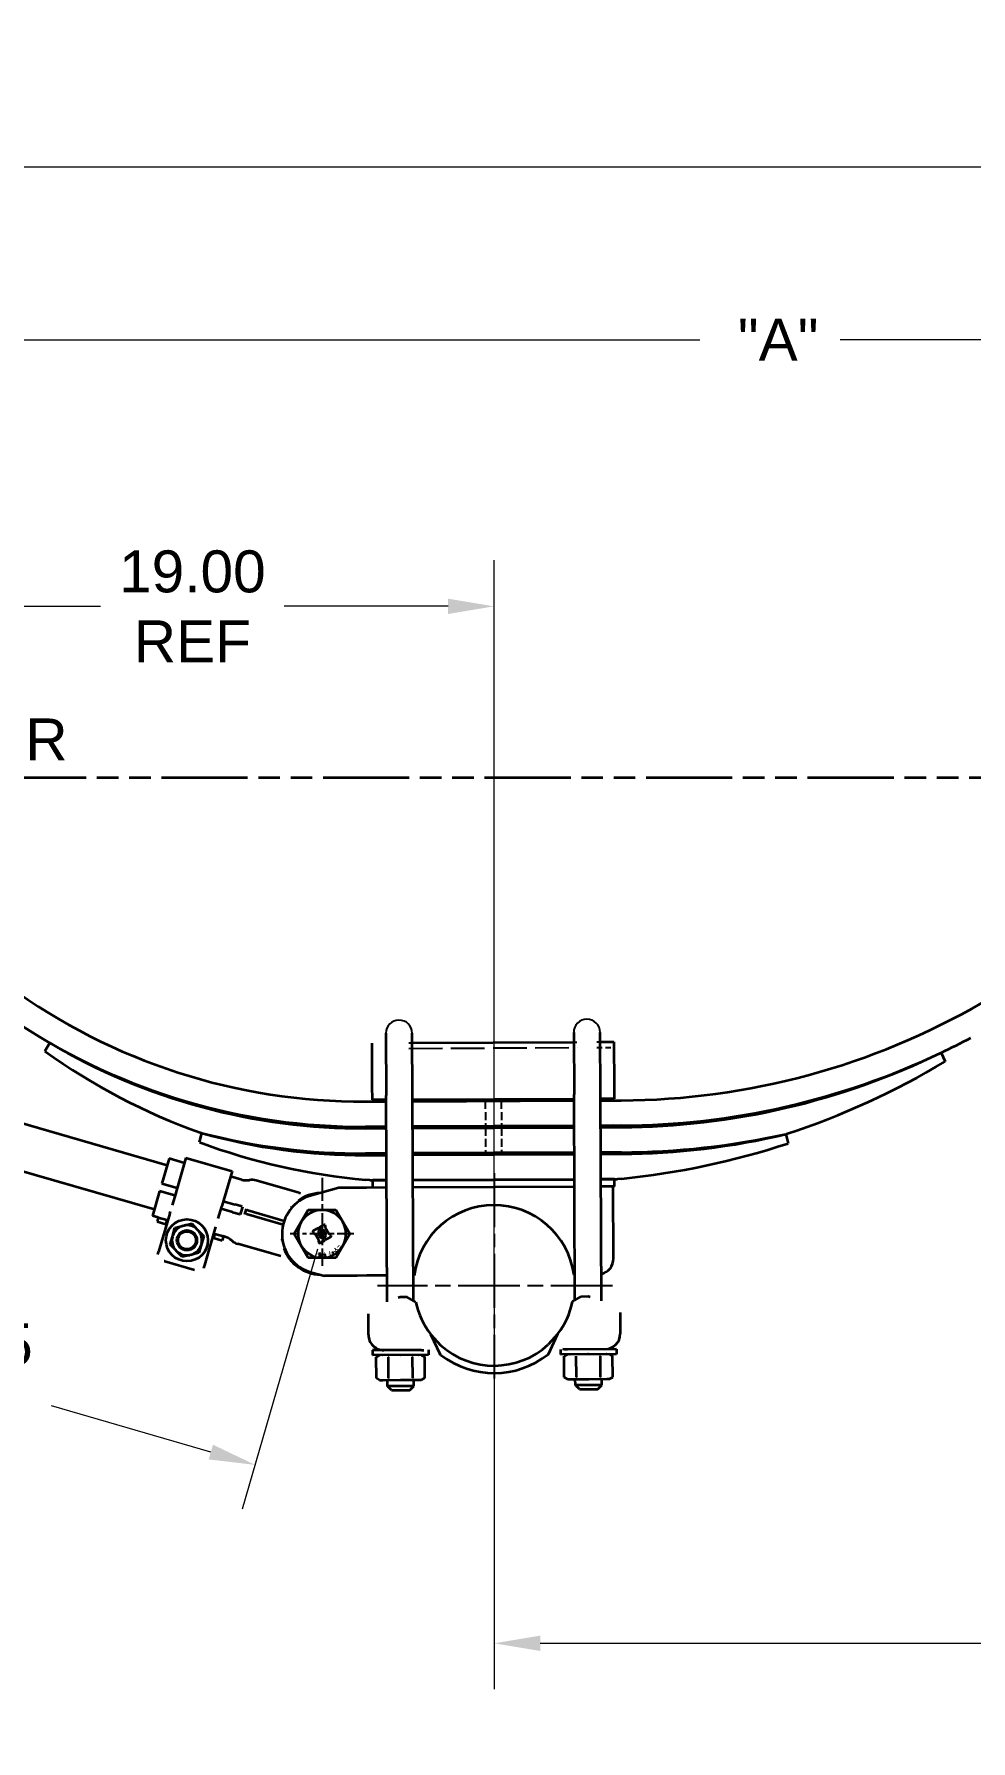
# Model space of a CAD drawing. Header units: inches. Extents: x 0 to 267, y 0 to 172.
# Drawn here: x 34.1 to 63.4, y 57.8 to 111.2 of the extents above; entities that cross this region are included whole.
import ezdxf

# ---------------------------------------------------------------- set-up
doc = ezdxf.new("R2010")
doc.units = ezdxf.units.IN
doc.header["$LTSCALE"] = 8
doc.header["$MEASUREMENT"] = 0
for name, pattern in [('CHAIN', [0.7087, 0.4724, -0.0591, 0.1181, -0.0591]), ('DASHED', [0.2067, 0.1654, -0.0413]), ('DOUBLE_DASH_CHAIN', [1.2403, 0.6614, -0.0827, 0.1654, -0.0827, 0.1654, -0.0827])]:
    doc.linetypes.add(name, pattern=pattern)
for name, color, linetype, lineweight in [('Center Mark(Hutchens)', 7, 'Continuous', 25), ('Dimensions(Hutchens)', 7, 'Continuous', 25), ('Hidden Edges(Hutchens)', 7, 'DASHED', 25), ('Phantom Lines(Hutchens)', 7, 'DOUBLE_DASH_CHAIN', 70), ('Symbols(Hutchens)', 7, 'Continuous', 25), ('Visible Edges(Hutchens)', 7, 'Continuous', 35)]:
    doc.layers.add(name, color=color, linetype=linetype, lineweight=lineweight)
doc.styles.add('Hutchens .164', font='ARIAL.TTF')
doc.dimstyles.new('HUTCHENS STD DIM X.XX', dxfattribs={"dimscale": 8, "dimtxt": 0.164, "dimasz": 0.18, "dimexe": 0.18, "dimexo": 0.0625, "dimgap": 0.09, "dimtad": 0, "dimtih": 1, "dimtoh": 1, "dimrnd": 1e-08, "dimzin": 4, "dimdsep": 46, "dimtxsty": 'Hutchens .164', "dimcen": 0.09, "dimclrd": 211, "dimclre": 211, "dimclrt": 7, "dimadec": 0, "dimazin": 1, "dimtfac": 0.762195, "dimtofl": 0, "dimtmove": 0, "dimatfit": 3, "dimfxl": 0, "dimtolj": 1, "dimtzin": 0, "dimlwd": 9, "dimlwe": 9, "dimarcsym": 0})

# ---------------------------------------------------------------- blocks, each defined once
blk = doc.blocks.new('*D29')
at = {"layer": 'Defpoints', "color": 0, "linetype": 'Continuous'}
for p in [(48.525, 72.033), (120.526, 71.902), (120.526, 60.848)]:
    blk.add_point(p, dxfattribs=at)
at = {"layer": 'Dimensions(Hutchens)', "color": 211, "linetype": 'Continuous', "lineweight": 9}
for p, q in [((48.525, 71.533), (48.525, 59.408)), ((120.526, 71.402), (120.526, 59.408)), ((49.965, 60.848), (77.985, 60.848)), ((119.086, 60.848), (91.05, 60.848))]:
    blk.add_line(p, q, dxfattribs=at)
at = {"layer": 'Dimensions(Hutchens)', "color": 211, "linetype": 'Continuous'}
for points in [[(49.965, 61.088), (49.965, 60.608), (48.525, 60.848)], [(119.086, 61.088), (119.086, 60.608), (120.526, 60.848)]]:
    blk.add_solid(points, dxfattribs=at)
at = {"layer": 'Dimensions(Hutchens)', "color": 7, "linetype": 'Continuous', "lineweight": 9, "insert": (84.518, 60.848), "char_height": 1.312, "attachment_point": 5, "style": 'Hutchens .164'}
blk.add_mtext('\\A1; "L" NOMINAL', dxfattribs=at)
blk = doc.blocks.new('CL HGR')
at = {"layer": 'Symbols(Hutchens)', "color": 7, "char_height": 0.164, "attachment_point": 5, "style": 'Hutchens .164'}
for s, insert in [('C', (0.0294, -0.0028)), ('L', (0.068, -0.0698)), ('HGR', (0.4373, -0.044))]:
    blk.add_mtext(s, dxfattribs=dict(at, insert=insert))
blk = doc.blocks.new('*D36')
at = {"layer": 'Defpoints', "color": 0, "linetype": 'Continuous'}
for p in [(48.525, 93.288), (29.653, 89.467), (48.525, 72.033)]:
    blk.add_point(p, dxfattribs=at)
at = {"layer": 'Dimensions(Hutchens)', "color": 211, "linetype": 'Continuous', "lineweight": 9}
for p, q in [((29.653, 89.967), (29.653, 94.728)), ((48.525, 72.533), (48.525, 94.728)), ((31.093, 93.288), (36.219, 93.288)), ((47.085, 93.288), (41.959, 93.288))]:
    blk.add_line(p, q, dxfattribs=at)
at = {"layer": 'Dimensions(Hutchens)', "color": 211, "linetype": 'Continuous'}
for points in [[(31.093, 93.528), (31.093, 93.048), (29.653, 93.288)], [(47.085, 93.528), (47.085, 93.048), (48.525, 93.288)]]:
    blk.add_solid(points, dxfattribs=at)
at = {"layer": 'Dimensions(Hutchens)', "color": 7, "linetype": 'Continuous', "lineweight": 9, "insert": (39.089, 93.288), "char_height": 1.312, "attachment_point": 5, "style": 'Hutchens .164'}
blk.add_mtext('\\A1;19.00\\PREF', dxfattribs=at)
blk = doc.blocks.new('*D45')
at = {"layer": 'Defpoints', "color": 0, "linetype": 'Continuous'}
for p in [(24.653, 79.013), (43.143, 73.656), (22.56, 71.787)]:
    blk.add_point(p, dxfattribs=at)
at = {"layer": 'Dimensions(Hutchens)', "color": 211, "linetype": 'Continuous', "lineweight": 9}
for p, q in [((24.514, 78.532), (22.159, 70.404)), ((43.004, 73.175), (40.649, 65.047)), ((23.943, 71.386), (28.928, 69.942)), ((39.666, 66.831), (34.681, 68.275))]:
    blk.add_line(p, q, dxfattribs=at)
at = {"layer": 'Dimensions(Hutchens)', "color": 211, "linetype": 'Continuous'}
for points in [[(24.01, 71.617), (23.876, 71.156), (22.56, 71.787)], [(39.733, 67.061), (39.599, 66.6), (41.049, 66.43)]]:
    blk.add_solid(points, dxfattribs=at)
at = {"layer": 'Dimensions(Hutchens)', "color": 7, "linetype": 'Continuous', "lineweight": 9, "insert": (31.804, 69.108), "char_height": 1.312, "attachment_point": 5, "style": 'Hutchens .164'}
blk.add_mtext('\\A1;19.25\\PREF', dxfattribs=at)
blk = doc.blocks.new('*D53')
at = {"layer": 'Defpoints', "color": 0, "linetype": 'Continuous'}
for p in [(84.653, 101.627), (84.653, 89.782), (29.653, 89.467)]:
    blk.add_point(p, dxfattribs=at)
at = {"layer": 'Dimensions(Hutchens)', "color": 211, "linetype": 'Continuous', "lineweight": 9}
for p, q in [((29.653, 89.967), (29.653, 103.067)), ((84.653, 90.282), (84.653, 103.067)), ((31.093, 101.627), (54.96, 101.627)), ((83.213, 101.627), (59.347, 101.627))]:
    blk.add_line(p, q, dxfattribs=at)
at = {"layer": 'Dimensions(Hutchens)', "color": 211, "linetype": 'Continuous'}
for points in [[(31.093, 101.867), (31.093, 101.387), (29.653, 101.627)], [(83.213, 101.867), (83.213, 101.387), (84.653, 101.627)]]:
    blk.add_solid(points, dxfattribs=at)
at = {"layer": 'Dimensions(Hutchens)', "color": 7, "linetype": 'Continuous', "lineweight": 9, "insert": (57.153, 101.627), "char_height": 1.312, "attachment_point": 5, "style": 'Hutchens .164'}
blk.add_mtext('\\A1; "A"', dxfattribs=at)
blk = doc.blocks.new('*D57')
at = {"layer": 'Defpoints', "color": 0, "linetype": 'Continuous'}
for p in [(23.091, 107.041), (218.091, 92.727), (23.091, 79.013)]:
    blk.add_point(p, dxfattribs=at)
at = {"layer": 'Dimensions(Hutchens)', "color": 211, "linetype": 'Continuous', "lineweight": 9}
for p, q in [((23.091, 79.513), (23.091, 108.481)), ((218.091, 93.227), (218.091, 108.481)), ((24.531, 107.041), (110.028, 107.041)), ((216.651, 107.041), (130.494, 107.041))]:
    blk.add_line(p, q, dxfattribs=at)
at = {"layer": 'Dimensions(Hutchens)', "color": 211, "linetype": 'Continuous'}
for points in [[(24.531, 107.281), (24.531, 106.801), (23.091, 107.041)], [(216.651, 107.281), (216.651, 106.801), (218.091, 107.041)]]:
    blk.add_solid(points, dxfattribs=at)
at = {"layer": 'Dimensions(Hutchens)', "color": 7, "linetype": 'Continuous', "lineweight": 9, "insert": (120.261, 107.041), "char_height": 1.312, "attachment_point": 5, "style": 'Hutchens .164'}
blk.add_mtext('\\A1; "E" REC CLEARANCE', dxfattribs=at)

msp = doc.modelspace()

# ---------------------------------------------------------------- linework, layer by layer
for centre in [(45.5514, 79.932), (51.4263, 79.959)]:
    msp.add_arc(centre, 0.4125, 0.26328, 180.26328)
at = {"layer": 'Center Mark(Hutchens)', "linetype": 'CHAIN', "ltscale": 0.190971}
msp.add_line((43.1427, 75.4073), (43.1427, 72.6557), dxfattribs=at)
at = {"layer": 'Center Mark(Hutchens)', "linetype": 'CHAIN', "ltscale": 0.446095}
msp.add_line((48.5252, 75.557), (48.5252, 69.1314), dxfattribs=at)
at = {"layer": 'Center Mark(Hutchens)', "linetype": 'CHAIN', "ltscale": 0.138781}
msp.add_line((44.1427, 73.6557), (42.1427, 73.6557), dxfattribs=at)
at = {"layer": 'Center Mark(Hutchens)', "linetype": 'CHAIN', "ltscale": 0.509828}
msp.add_line((52.2224, 72.0331), (44.879, 72.0331), dxfattribs=at)
at = {"layer": 'Hidden Edges(Hutchens)', "ltscale": 0.025212}
for p, q in [((45.8589, 79.6325), (45.9653, 79.633)), ((51.0152, 79.6562), (51.1215, 79.6567)), ((51.7339, 79.6595), (51.8402, 79.66))]:
    msp.add_line(p, q, dxfattribs=at)
at = {"layer": 'Hidden Edges(Hutchens)', "ltscale": 0.795632}
msp.add_line((45.8597, 79.4595), (51.1223, 79.4837), dxfattribs=at)
at = {"layer": 'Hidden Edges(Hutchens)', "ltscale": 0.127887}
msp.add_line((51.7347, 79.4865), (52.2722, 79.489), dxfattribs=at)
at = {"layer": 'Hidden Edges(Hutchens)', "ltscale": 0.18751}
for p, q in [((48.2486, 77.8122), (48.2523, 77.0242)), ((48.7486, 77.8145), (48.7523, 77.0265))]:
    msp.add_line(p, q, dxfattribs=at)
at = {"layer": 'Hidden Edges(Hutchens)', "ltscale": 0.187515}
for p, q in [((48.2525, 76.9742), (48.2561, 76.1862)), ((48.7525, 76.9765), (48.7561, 76.1885))]:
    msp.add_line(p, q, dxfattribs=at)
at = {"layer": 'Phantom Lines(Hutchens)', "lineweight": 35, "ltscale": 0.50903}
msp.add_line((17.9205, 87.932), (225.0032, 87.932), dxfattribs=at)
at = {"layer": 'Visible Edges(Hutchens)'}
for p, q in [((34.4789, 79.371), (34.6313, 79.6291)), ((44.7092, 79.5928), (44.709, 79.6272)), ((44.7152, 78.288), (44.7092, 79.5928)), ((45.1389, 79.9301), (45.1478, 77.9864)), ((45.9728, 77.9902), (45.9639, 79.9339)), ((45.9653, 79.633), (51.0152, 79.6562)), ((51.0138, 79.9571), (51.0228, 78.0134)), ((51.8477, 78.0172), (51.8388, 79.9609)), ((51.8402, 79.66), (52.2714, 79.662)), ((52.2714, 79.662), (52.2716, 79.6275)), ((52.2716, 79.6275), (52.2776, 78.3227)), ((62.5005, 79.3228), (62.6292, 79.0518)), ((29.896, 78.2431), (38.3004, 75.8082)), ((44.7172, 77.846), (44.7152, 78.288)), ((45.1775, 71.5342), (45.1478, 77.9864)), ((46.0023, 71.5651), (45.9728, 77.9902)), ((51.0523, 71.5883), (51.0228, 78.0134)), ((51.8774, 71.565), (51.8477, 78.0172)), ((52.2776, 78.3227), (52.2796, 77.8807)), ((44.4987, 77.795), (45.1487, 77.798)), ((44.7172, 77.846), (44.7485, 77.8461)), ((45.1485, 77.848), (44.7485, 77.8461)), ((44.7487, 77.7961), (44.7485, 77.8461)), ((45.1487, 77.798), (44.7487, 77.7961)), ((51.0234, 77.875), (45.9734, 77.8518)), ((45.9737, 77.8018), (51.0236, 77.825)), ((51.0236, 77.825), (45.9737, 77.8018)), ((52.2484, 77.8806), (51.8484, 77.8788)), ((51.8486, 77.8288), (52.4986, 77.8318)), ((52.2486, 77.8306), (51.8486, 77.8288)), ((52.2484, 77.8806), (52.2796, 77.8807)), ((52.2486, 77.8306), (52.2484, 77.8806)), ((45.1523, 77.01), (44.5023, 77.007)), ((44.5025, 76.957), (45.1525, 76.96)), ((45.1523, 77.01), (44.7523, 77.0082)), ((44.7525, 76.9582), (44.7523, 77.0082)), ((45.1525, 76.96), (44.7525, 76.9582)), ((51.0272, 77.037), (45.9773, 77.0138)), ((51.0272, 77.037), (45.9773, 77.0138)), ((45.9775, 76.9638), (51.0275, 76.987)), ((51.0275, 76.987), (45.9775, 76.9638)), ((52.5022, 77.0438), (51.8522, 77.0408)), ((52.2522, 77.0426), (51.8522, 77.0408)), ((51.8525, 76.9908), (52.5024, 76.9938)), ((52.2525, 76.9926), (51.8525, 76.9908)), ((52.2525, 76.9926), (52.2522, 77.0426)), ((29.4953, 76.86), (37.8997, 74.4251)), ((39.3073, 76.5213), (39.388, 76.8096)), ((57.6507, 76.7789), (57.7154, 76.4859)), ((38.359, 76.0104), (38.1349, 75.2367)), ((38.8393, 75.8712), (38.359, 76.0104)), ((38.8874, 76.0374), (38.569, 74.9385)), ((38.8874, 76.0374), (40.3281, 75.62)), ((45.1562, 76.172), (44.5062, 76.169)), ((44.5064, 76.119), (45.1564, 76.122)), ((45.1562, 76.172), (44.7562, 76.1702)), ((44.7564, 76.1202), (44.7562, 76.1702)), ((45.1564, 76.122), (44.7564, 76.1202)), ((51.0311, 76.199), (45.9811, 76.1758)), ((51.0311, 76.199), (45.9811, 76.1758)), ((45.9814, 76.1258), (51.0313, 76.149)), ((51.0313, 76.149), (45.9814, 76.1258)), ((52.5061, 76.2058), (51.8561, 76.2028)), ((52.2561, 76.2046), (51.8561, 76.2028)), ((51.8563, 76.1528), (52.5063, 76.1558)), ((52.2563, 76.1546), (51.8563, 76.1528)), ((52.2563, 76.1546), (52.2561, 76.2046)), ((40.3281, 75.62), (40.0098, 74.5211)), ((40.6364, 75.3506), (40.28, 75.4538)), ((40.8524, 75.3368), (40.8729, 75.34)), ((42.1392, 75.0219), (41.0889, 75.3262)), ((44.635, 75.3321), (44.51, 75.3426)), ((44.635, 75.3321), (45.16, 75.3345)), ((45.16, 75.3345), (44.7288, 75.3325)), ((44.7298, 75.1005), (44.7288, 75.3325)), ((45.985, 75.3383), (51.0349, 75.3615)), ((51.0349, 75.3615), (45.985, 75.3383)), ((51.8599, 75.3653), (52.3849, 75.3677)), ((52.2912, 75.3672), (51.8599, 75.3653)), ((52.2922, 75.1352), (52.2912, 75.3672)), ((52.5109, 75.3797), (52.3849, 75.3677)), ((38.0653, 74.9966), (37.8411, 74.2229)), ((38.5455, 74.8574), (38.0653, 74.9966)), ((38.1349, 75.2367), (38.6151, 75.0976)), ((38.5669, 74.9313), (38.4589, 74.5584)), ((38.569, 74.9385), (38.5669, 74.9313)), ((42.4251, 74.9391), (42.1392, 75.0219)), ((43.6713, 75.0956), (42.8136, 74.8616)), ((44.2274, 75.0982), (43.6713, 75.0956)), ((44.5346, 75.0996), (44.2274, 75.0982)), ((45.1611, 75.1025), (44.5346, 75.0996)), ((51.036, 75.1295), (45.9861, 75.1063)), ((51.036, 75.1295), (45.9861, 75.1063)), ((52.2922, 75.1352), (51.861, 75.1333)), ((52.2454, 75.135), (51.861, 75.1333)), ((52.2557, 72.885), (52.2454, 75.135)), ((38.0212, 74.1707), (37.8411, 74.2229)), ((38.3828, 74.2957), (38.0334, 73.0898)), ((39.8997, 74.141), (40.0077, 74.5139)), ((40.3426, 74.3368), (39.9863, 74.44)), ((40.0098, 74.5211), (40.0077, 74.5139)), ((40.0559, 74.6801), (40.4122, 74.5769)), ((40.3426, 74.3368), (40.5456, 74.278)), ((40.6152, 74.5181), (40.4122, 74.5769)), ((40.5637, 74.2727), (40.5457, 74.278)), ((40.5637, 74.2727), (40.572, 74.2703)), ((40.5939, 74.2647), (40.6631, 74.5035)), ((40.6152, 74.5181), (40.6332, 74.5129)), ((40.6416, 74.5105), (40.6332, 74.5129)), ((40.7745, 74.439), (40.7226, 74.2597)), ((41.9262, 73.9431), (40.7841, 74.274)), ((40.8189, 74.394), (41.961, 74.0631)), ((42.1849, 74.5048), (42.1886, 74.4632)), ((42.4317, 74.6838), (42.3973, 74.6962)), ((42.4932, 74.0307), (42.7097, 74.4057)), ((42.7097, 74.4057), (43.1427, 74.4057)), ((43.1427, 74.4057), (43.5757, 74.4057)), ((43.5757, 74.4057), (43.7922, 74.0307)), ((38.0212, 74.1707), (37.9837, 74.0411)), ((37.9837, 74.0411), (38.2538, 73.9628)), ((38.0212, 74.1707), (38.2914, 74.0925)), ((38.2914, 74.0925), (38.2538, 73.9628)), ((38.2538, 73.9628), (38.2838, 73.9541)), ((38.3214, 74.0838), (38.2914, 74.0925)), ((38.4757, 73.6066), (38.545, 73.8459)), ((38.545, 73.8459), (38.7869, 73.9055)), ((38.7869, 73.9055), (38.829, 73.9159)), ((38.829, 73.9159), (39.0709, 73.9755)), ((39.0709, 73.9755), (39.2434, 73.7958)), ((39.2434, 73.7958), (39.2734, 73.7646)), ((39.2734, 73.7646), (39.446, 73.5849)), ((39.4742, 72.6724), (39.8235, 73.8783)), ((42.2767, 73.6557), (42.4932, 74.0307)), ((42.8595, 73.7087), (42.8748, 73.6823)), ((42.9927, 73.8217), (42.8709, 73.7514)), ((43.0298, 73.7357), (43.0392, 73.7411)), ((43.0418, 73.7149), (43.0298, 73.7357)), ((43.0507, 73.7838), (43.0354, 73.8102)), ((43.0625, 73.8259), (43.0777, 73.7995)), ((43.1957, 73.9389), (43.0739, 73.8686)), ((43.1204, 73.788), (43.1298, 73.7935)), ((43.1298, 73.7935), (43.1418, 73.7727)), ((43.2381, 73.856), (43.2422, 73.8583)), ((43.3638, 73.6382), (43.2381, 73.856)), ((43.2536, 73.901), (43.2384, 73.9274)), ((43.7922, 74.0307), (44.0087, 73.6557)), ((38.3943, 73.3257), (38.4636, 73.565)), ((38.5669, 73.1461), (38.3943, 73.3257)), ((38.4636, 73.565), (38.4757, 73.6066)), ((39.3646, 73.304), (39.2953, 73.0647)), ((39.3767, 73.3456), (39.3646, 73.304)), ((39.446, 73.5849), (39.3767, 73.3456)), ((39.7246, 73.5367), (39.7546, 73.528)), ((39.7921, 73.6576), (39.7546, 73.528)), ((39.7546, 73.528), (40.0247, 73.4497)), ((39.7921, 73.6576), (39.7621, 73.6663)), ((39.7921, 73.6576), (40.0623, 73.5794)), ((40.0623, 73.5794), (40.0247, 73.4497)), ((40.1185, 73.5631), (40.0623, 73.5794)), ((40.3085, 73.4593), (40.324, 73.4456)), ((41.5643, 73.0375), (40.514, 73.3418)), ((41.8793, 73.4501), (41.9046, 73.4832)), ((41.9922, 73.1669), (41.9565, 73.1748)), ((42.4932, 73.2807), (42.2767, 73.6557)), ((42.7097, 72.9057), (42.4932, 73.2807)), ((42.9174, 73.6708), (42.9216, 73.6732)), ((42.9216, 73.6732), (43.0473, 73.4554)), ((43.0318, 73.4103), (43.047, 73.3839)), ((43.0473, 73.4554), (43.0432, 73.453)), ((43.0897, 73.3725), (43.2115, 73.4428)), ((43.1556, 73.5179), (43.1436, 73.5387)), ((43.165, 73.5233), (43.1556, 73.5179)), ((43.2229, 73.4855), (43.2077, 73.5119)), ((43.2347, 73.5275), (43.25, 73.5011)), ((43.2436, 73.5964), (43.2556, 73.5757)), ((43.2556, 73.5757), (43.2462, 73.5702)), ((43.2927, 73.4897), (43.4145, 73.56)), ((43.368, 73.6405), (43.3638, 73.6382)), ((43.4259, 73.6027), (43.4106, 73.6291)), ((43.7922, 73.2807), (43.5757, 72.9057)), ((43.6373, 73.2681), (43.6504, 73.2571)), ((43.6504, 73.2571), (43.6509, 73.2577)), ((43.7109, 73.2029), (43.724, 73.192)), ((43.7609, 73.2576), (43.723, 73.2125)), ((43.724, 73.192), (43.7716, 73.2487)), ((43.7716, 73.2487), (43.7609, 73.2576)), ((44.0087, 73.6557), (43.7922, 73.2807)), ((38.0094, 73.0069), (38.0334, 73.0898)), ((38.2278, 72.8022), (39.1561, 72.5332)), ((38.5969, 73.1148), (38.5669, 73.1461)), ((38.7694, 72.9351), (38.5969, 73.1148)), ((39.0113, 72.9947), (38.7694, 72.9351)), ((39.0534, 73.0051), (39.0113, 72.9947)), ((39.2953, 73.0647), (39.0534, 73.0051)), ((39.4502, 72.5895), (39.4742, 72.6724)), ((41.8502, 72.9547), (41.5643, 73.0375)), ((43.1427, 72.9057), (42.7097, 72.9057)), ((43.1089, 73.035), (43.0327, 73.035)), ((43.0327, 73.035), (43.0327, 73.0209)), ((43.0327, 73.0209), (43.0947, 73.0209)), ((43.0947, 73.0209), (43.0398, 72.915)), ((43.0398, 72.915), (43.0569, 72.915)), ((43.0569, 72.915), (43.1089, 73.017)), ((43.1089, 73.017), (43.1089, 73.035)), ((43.5757, 72.9057), (43.1427, 72.9057)), ((43.2004, 73.0132), (43.2023, 73.0023)), ((43.2023, 73.0023), (43.2238, 73.0061)), ((43.2377, 72.9269), (43.2163, 72.9231)), ((43.2163, 72.9231), (43.2184, 72.9111)), ((43.2184, 72.9111), (43.2761, 72.9212)), ((43.2342, 73.0361), (43.2219, 73.0339)), ((43.2238, 73.0061), (43.2377, 72.9269)), ((43.253, 72.9296), (43.2342, 73.0361)), ((43.2739, 72.9333), (43.253, 72.9296)), ((43.2761, 72.9212), (43.2739, 72.9333)), ((43.393, 72.9685), (43.3923, 72.9682)), ((43.3923, 72.9682), (43.3989, 72.9542)), ((43.5066, 73.0849), (43.4673, 73.0622)), ((43.4673, 73.0622), (43.4746, 73.0495)), ((43.4746, 73.0495), (43.5139, 73.0723)), ((43.5139, 73.0723), (43.5066, 73.0849)), ((42.8247, 72.4468), (43.2174, 72.3435)), ((44.24, 72.3482), (43.2174, 72.3435)), ((44.5473, 72.3496), (44.24, 72.3482)), ((45.1737, 72.3525), (44.5473, 72.3496)), ((46.0237, 72.3564), (45.9987, 72.3563)), ((51.0486, 72.3795), (51.0236, 72.3794)), ((45.8067, 71.6768), (45.5893, 71.6758)), ((46.078, 71.5218), (45.8067, 71.6768)), ((50.977, 71.5443), (51.2469, 71.7018)), ((51.2469, 71.7018), (51.4643, 71.7028)), ((44.5947, 70.497), (44.5917, 71.1551)), ((52.4666, 71.1913), (52.4696, 70.5332)), ((46.5458, 70.506), (46.8487, 70.1785)), ((46.8501, 69.8749), (46.5458, 70.506)), ((50.5185, 70.5242), (50.2187, 70.194)), ((50.2201, 69.8904), (50.5185, 70.5242)), ((46.2524, 70.0226), (44.7219, 70.0156)), ((44.7219, 70.0156), (44.7227, 69.8591)), ((46.2524, 70.0226), (46.3294, 70.023)), ((46.4719, 70.0236), (46.4726, 69.8671)), ((50.5969, 70.0426), (50.5976, 69.8861)), ((50.8164, 70.0436), (50.7394, 70.0432)), ((52.3469, 70.0506), (50.8164, 70.0436)), ((52.3469, 70.0506), (52.3476, 69.8941)), ((46.4726, 69.8671), (44.7227, 69.8591)), ((44.9417, 69.8601), (44.8404, 69.801)), ((44.8435, 69.1422), (44.8404, 69.801)), ((45.2222, 69.144), (45.2192, 69.8028)), ((45.9797, 69.1474), (45.9767, 69.8062)), ((46.2536, 69.8661), (46.3554, 69.808)), ((46.3584, 69.1492), (46.3554, 69.808)), ((52.3476, 69.8941), (50.5976, 69.8861)), ((50.8166, 69.8871), (50.7154, 69.828)), ((50.7184, 69.1692), (50.7154, 69.828)), ((51.0971, 69.171), (51.0941, 69.8298)), ((51.8546, 69.1744), (51.8516, 69.8332)), ((52.1286, 69.8931), (52.2303, 69.835)), ((52.2334, 69.1762), (52.2303, 69.835)), ((44.9452, 69.0841), (44.8435, 69.1422)), ((44.9452, 69.0841), (45.0331, 69.0845)), ((45.0331, 69.0845), (45.6012, 69.0871)), ((45.1896, 68.8927), (45.1887, 69.0852)), ((46.0146, 68.8965), (45.1896, 68.8927)), ((45.3152, 68.7683), (45.1896, 68.8927)), ((45.6012, 69.0871), (46.1693, 69.0897)), ((45.8902, 68.7709), (46.0146, 68.8965)), ((46.0146, 68.8965), (46.0137, 69.089)), ((46.1693, 69.0897), (46.2572, 69.0901)), ((46.2572, 69.0901), (46.3584, 69.1492)), ((50.8202, 69.1111), (50.7184, 69.1692)), ((50.8202, 69.1111), (50.908, 69.1115)), ((50.908, 69.1115), (51.4762, 69.1141)), ((51.0645, 68.9197), (51.0637, 69.1122)), ((51.8895, 68.9235), (51.0645, 68.9197)), ((51.1901, 68.7953), (51.0645, 68.9197)), ((51.4762, 69.1141), (52.0443, 69.1167)), ((51.7651, 68.7979), (51.8895, 68.9235)), ((51.8895, 68.9235), (51.8886, 69.116)), ((52.0443, 69.1167), (52.1321, 69.1171)), ((52.1321, 69.1171), (52.2334, 69.1762)), ((45.3152, 68.7683), (45.8902, 68.7709)), ((51.1901, 68.7953), (51.7651, 68.7979))]:
    msp.add_line(p, q, dxfattribs=at)
at = {"layer": 'Visible Edges(Hutchens)', "flags": 128}
for points in [[(42.4251, 74.9391), (42.4724, 74.9265)], [(42.903, 74.913), (42.8965, 74.9118)], [(38.3828, 74.2957), (38.4018, 74.3613)], [(40.572, 74.2703), (40.5802, 74.2681)], [(40.8189, 74.394), (40.8129, 74.4011)], [(42.1849, 74.5048), (42.1935, 74.5144)], [(42.3772, 74.6439), (42.3781, 74.6461)], [(39.8997, 74.141), (39.8973, 74.133)], [(41.9565, 73.1748), (41.9527, 73.1841)], [(41.9565, 73.1748), (41.957, 73.177)], [(43.5502, 73.1842), (43.5481, 73.1822)], [(43.5531, 73.1528), (43.5529, 73.1536)], [(43.5587, 73.174), (43.5595, 73.1746)], [(43.5802, 73.1758), (43.581, 73.1753)], [(43.6071, 73.1505), (43.6081, 73.1494)], [(43.6196, 73.161), (43.6173, 73.1636)], [(43.6515, 73.2962), (43.6508, 73.2954)], [(43.6509, 73.2577), (43.651, 73.2581)], [(43.6534, 73.2709), (43.6535, 73.2715)], [(43.6614, 73.2864), (43.6618, 73.2868)], [(43.6746, 73.2945), (43.6751, 73.2946)], [(43.6899, 73.2894), (43.6915, 73.2878)], [(43.6998, 73.3025), (43.6981, 73.3037)], [(43.7075, 73.2437), (43.7077, 73.2421)], [(43.7142, 73.2823), (43.7139, 73.283)], [(43.7196, 73.2568), (43.7195, 73.2577)], [(43.723, 73.2125), (43.723, 73.2138)], [(38.2278, 72.8022), (38.211, 72.8073)], [(42.1988, 72.7788), (42.1592, 72.8076)], [(42.1988, 72.7788), (42.199, 72.7787)], [(43.2219, 73.0339), (43.222, 73.0327)], [(43.3524, 73.0559), (43.3521, 73.0549)], [(43.3549, 73.0238), (43.3555, 73.0226)], [(43.3694, 73.0313), (43.3688, 73.0328)], [(43.372, 73.0775), (43.3712, 73.0771)], [(43.3774, 73.0655), (43.3779, 73.0657)], [(43.3797, 73.0015), (43.3805, 73.0014)], [(43.3857, 73.0158), (43.385, 73.016)], [(43.394, 73.0657), (43.3955, 73.0649)], [(43.3989, 72.9542), (43.3993, 72.9542)], [(43.4007, 73.0789), (43.3998, 73.0793)], [(43.4013, 73.0185), (43.4008, 73.0183)], [(43.4037, 73.0049), (43.4044, 73.0053)], [(43.408, 72.9719), (43.4075, 72.9717)], [(43.4119, 72.9584), (43.4135, 72.9592)], [(43.415, 73.0406), (43.4152, 73.0402)], [(43.418, 73.0336), (43.4176, 73.033)], [(43.4228, 73.023), (43.4236, 73.0207)], [(43.4313, 73.0442), (43.4303, 73.0461)], [(43.4406, 72.9929), (43.441, 72.9959)], [(43.5609, 73.1116), (43.5632, 73.109)], [(43.5734, 73.1221), (43.5725, 73.1232)], [(43.5998, 73.097), (43.5982, 73.0981)], [(43.6219, 73.0987), (43.6211, 73.0981)], [(43.6274, 73.1197), (43.6276, 73.1189)], [(43.6305, 73.0885), (43.6326, 73.0905)], [(39.4502, 72.5895), (39.4467, 72.5797)], [(45.5893, 71.6758), (45.524, 71.654)], [(51.4643, 71.7028), (51.5298, 71.6816)], [(50.7394, 70.0432), (50.6745, 70.0444)], [(45.0295, 69.8605), (45.022, 69.8604)], [(45.2192, 69.8028), (45.2104, 69.8077)], [(45.5976, 69.8631), (45.5825, 69.8629)], [(45.9767, 69.8062), (45.9592, 69.8111)], [(46.1658, 69.8657), (46.1582, 69.8656)], [(46.3554, 69.808), (46.3467, 69.8129)], [(46.8501, 69.8749), (46.8164, 69.8991)], [(50.9045, 69.8875), (50.8969, 69.8873)], [(51.0941, 69.8298), (51.0854, 69.8347)], [(51.4726, 69.8901), (51.4574, 69.8899)], [(51.8516, 69.8332), (51.8341, 69.8381)], [(52.0407, 69.8927), (52.0331, 69.8926)], [(52.2303, 69.835), (52.2216, 69.8399)], [(44.8435, 69.1422), (44.8522, 69.1373)], [(45.0331, 69.0845), (45.0407, 69.0846)], [(45.2222, 69.144), (45.2397, 69.1391)], [(45.6012, 69.0871), (45.6164, 69.0873)], [(45.9797, 69.1474), (45.9884, 69.1425)], [(46.1693, 69.0897), (46.1769, 69.0899)], [(50.7184, 69.1692), (50.7271, 69.1643)], [(50.908, 69.1115), (50.9156, 69.1116)], [(51.0971, 69.171), (51.1146, 69.1661)], [(51.4762, 69.1141), (51.4913, 69.1143)], [(51.8546, 69.1744), (51.8634, 69.1695)], [(52.0443, 69.1167), (52.0518, 69.1169)]]:
    msp.add_lwpolyline(points, dxfattribs=at)
at = {"layer": 'Visible Edges(Hutchens)'}
for centre, radius in [((38.9201, 73.4553), 0.6563), ((38.9201, 73.4553), 0.3126), ((38.9201, 73.4553), 0.3125), ((38.9201, 73.4553), 0.28), ((43.1427, 73.6557), 0.0781)]:
    msp.add_circle(centre, radius, dxfattribs=at)
for centre, radius, start, end in [((44.4125, 96.5594), 18.7646, 233.8436, 270.26325), ((52.394, 100.5897), 22.7582, 270.2633, 300.06265), ((44.4125, 96.5594), 19.5526, 236.79843, 270.26325), ((44.414, 96.1991), 19.2423, 239.44291, 270.26328), ((52.394, 100.5897), 23.5462, 295.41789, 297.95595), ((45.935, 95.3052), 19.625, 234.28531, 250.34467), ((52.394, 100.5897), 23.5462, 270.2633, 295.40831), ((52.3963, 100.0735), 23.0799, 270.2633, 295.95307), ((50.1826, 99.7067), 24.1152, 288.08343, 301.07304), ((46.4286, 95.8832), 20.63, 249.80648, 264.66377), ((44.4141, 96.1991), 20.0303, 255.3079, 255.46765), ((44.4141, 96.1991), 20.0303, 255.46765, 270.26328), ((44.4206, 94.7957), 18.6769, 254.36796, 270.26309), ((52.3939, 100.5897), 24.3842, 270.26345, 282.44952), ((52.4034, 98.5538), 22.3983, 270.26337, 283.54881), ((49.9558, 100.1958), 24.9473, 275.87859, 288.12177), ((52.3939, 100.5897), 24.3842, 282.44952, 282.49123), ((40.7755, 75.8308), 0.5, 253.84252, 278.85024), ((40.9498, 74.8459), 0.5, 73.84252, 98.85024), ((43.1427, 73.6557), 1.25, 105.26328, 255.26328), ((43.1427, 73.6557), 1.28, 92.83403, 125.61598), ((43.1427, 73.6557), 0.75, 90, 150), ((43.1427, 73.6557), 0.75, 30, 90), ((48.5252, 72.0331), 2.5223, 7.89143, 172.63513), ((38.9201, 73.4553), 0.4695, 106.48702, 161.19802), ((38.9201, 73.4553), 0.4695, 46.48702, 101.19802), ((38.9201, 73.4553), 0.4695, 346.48702, 41.19802), ((43.1427, 73.6557), 0.75, 150, 210), ((42.8866, 73.7243), 0.0313, 120, 210), ((42.9018, 73.6979), 0.0313, 210, 300), ((43.0084, 73.7946), 0.0313, 30, 120), ((43.1427, 73.6557), 0.117, 149.5768, 270.4232), ((43.0236, 73.7682), 0.0313, 300, 30), ((43.0895, 73.8415), 0.0313, 120, 210), ((43.1048, 73.8151), 0.0312, 210, 300), ((43.1427, 73.6557), 0.117, 329.5768, 90.4232), ((43.2113, 73.9118), 0.0313, 30, 120), ((43.2266, 73.8854), 0.0313, 300, 30), ((43.1427, 73.6557), 0.75, 330, 30), ((38.9201, 73.4553), 0.4695, 166.48702, 221.19802), ((38.9201, 73.4553), 0.4695, 286.48702, 341.19802), ((39.9793, 73.0828), 0.5, 48.8348, 73.84252), ((40.6532, 73.822), 0.5, 228.8348, 253.84252), ((43.1427, 73.6557), 1.28, 202.06906, 267.69254), ((43.1427, 73.6557), 0.75, 210, 270), ((43.0588, 73.426), 0.0312, 120, 210), ((43.0741, 73.3995), 0.0312, 210, 300), ((43.1427, 73.6557), 0.75, 270, 330), ((43.1806, 73.4963), 0.0312, 30, 120), ((43.1959, 73.4699), 0.0313, 300, 30), ((43.2618, 73.5432), 0.0312, 120, 210), ((43.277, 73.5167), 0.0312, 210, 300), ((43.3836, 73.6135), 0.0312, 30, 120), ((43.3988, 73.587), 0.0312, 300, 30), ((38.9201, 73.4553), 0.4695, 226.48702, 281.19802), ((51.7557, 72.8827), 0.5, 283.63396, 0.26328), ((48.5252, 72.0331), 2.5, 191.80024, 217.6506), ((48.5252, 72.0331), 2.5, 322.87596, 348.72632), ((45.0767, 70.4992), 0.482, 180.26328, 270.26328), ((51.9876, 70.531), 0.482, 270.26328, 0.26328), ((48.5252, 72.0331), 2.5, 227.88615, 312.64042), ((48.5252, 72.0331), 2.732, 232.18255, 308.34402)]:
    msp.add_arc(centre, radius, start, end, dxfattribs=at)

# ---------------------------------------------------------------- block references
at = {"xscale": 8, "yscale": 8, "zscale": 8}
msp.add_blockref('CL HGR', (29.6531, 89.467), dxfattribs=at)

# ---------------------------------------------------------------- dimensions: what is measured, and where the dimension line sits
at = {"layer": 'Dimensions(Hutchens)', "color": 211, "linetype": 'Continuous', "lineweight": 9}
for base, p1, p2, angle, text, override, picture, middle in [((23.0906, 107.041), (218.0906, 92.727), (23.0906, 79.0125), 180, ' "E" REC CLEARANCE', {"dimtih": 0, "dimtoh": 0, "dimdec": 2, "dimtp": 0, "dimtm": 0, "dimtdec": 2, "dimatfit": 2}, '*D57', (120.2611, 107.041)), ((22.5596, 71.7869), (43.1427, 73.6557), (24.6531, 79.0125), 343.84252, '<>\\PREF', {"dimdec": 2, "dimtp": 0, "dimtm": 0, "dimtdec": 2, "dimatfit": 2}, '*D45', (31.8044, 69.1085)), ((120.526, 60.8476), (48.5252, 72.0331), (120.526, 71.9024), 180, ' "L" NOMINAL', {"dimtih": 0, "dimtoh": 0, "dimdec": 2, "dimtp": 0, "dimtm": 0, "dimtdec": 2, "dimatfit": 2}, '*D29', (84.5176, 60.8476))]:
    dim = msp.add_linear_dim(base=base, p1=p1, p2=p2, angle=angle, text=text, dimstyle='HUTCHENS STD DIM X.XX', override=override, dxfattribs=at)
    dim.commit()
    dim.dimension.update_dxf_attribs({"geometry": picture, "text_midpoint": middle, "dimtype": 160})
for base, p2, text, override, picture, middle in [((84.6531, 101.627), (84.6531, 89.7816), ' "A"', {"dimtih": 0, "dimtoh": 0, "dimdec": 2, "dimtp": 0, "dimtm": 0, "dimtdec": 2, "dimatfit": 2}, '*D53', (57.1531, 101.627)), ((48.5252, 93.2877), (48.5252, 72.0331), '<>\\PREF', {"dimtih": 0, "dimtoh": 0, "dimdec": 2, "dimlfac": 1.006775, "dimtp": 0, "dimtm": 0, "dimtdec": 2, "dimatfit": 2}, '*D36', (39.0891, 93.2877))]:
    dim = msp.add_linear_dim(base=base, p1=(29.6531, 89.467), p2=p2, text=text, dimstyle='HUTCHENS STD DIM X.XX', override=override, dxfattribs=at)
    dim.commit()
    dim.dimension.update_dxf_attribs({"geometry": picture, "text_midpoint": middle, "dimtype": 160})

doc.saveas('drawing.dxf')
